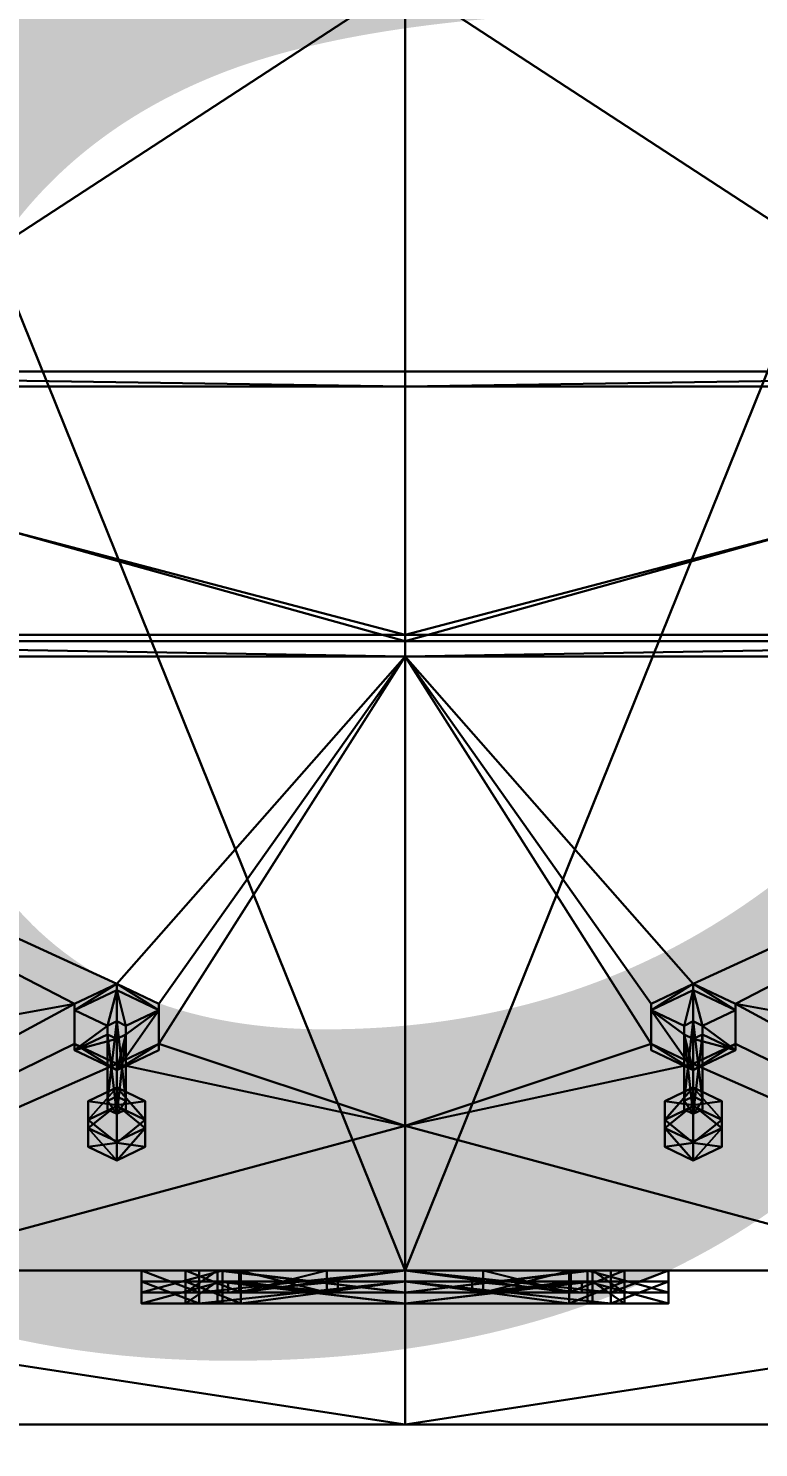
# Model space of a CAD drawing. Extents: x 4.4 to 15.1, y 1.6 to 2.9.
# Drawn here: x 4.6404 to 4.8516, y 1.8235 to 2.2338 of the extents above; entities that cross this region are included whole.
import ezdxf

# ---------------------------------------------------------------- set-up
doc = ezdxf.new("R2010")
doc.units = 0
doc.header["$MEASUREMENT"] = 0
doc.layers.get('0').update_dxf_attribs({"color": 13, "linetype": 'CONTINUOUS'})

# ---------------------------------------------------------------- blocks, each defined once
blk = doc.blocks.new('COIN_RETURN_HALF')
for p, q in [((0, 0.00635, 0.2032), (0.05947, 0.00635, 0.2032)), ((0.05421, 0.00635, 0.1905), (0, 0.00635, 0.1905)), ((0.05275, 0.00635), (0, 0.00635)), ((0, 0.00635, 0.0127), (0.04749, 0.00635, 0.0127)), ((0.04749, 0.00635, 0.0127), (0.0635, 0.00635, 0.02871)), ((0.04749, 0.00635, 0.0127), (0.04749, 0, 0.0127)), ((0.0762, 0.00635, 0.02345), (0.05275, 0.00635)), ((0.05275, 0.00635), (0.05275, 0)), ((0.0635, 0.00635, 0.18121), (0.05421, 0.00635, 0.1905)), ((0.05421, 0.00635, 0.1905), (0.05421, 0, 0.1905)), ((0.05947, 0.00635, 0.2032), (0.0762, 0.00635, 0.18647)), ((0.05947, 0.00635, 0.2032), (0.05947, 0, 0.2032)), ((0.0635, 0.00635, 0.02871), (0.0635, 0, 0.02871)), ((0.0635, 0.00635, 0.18121), (0.0635, 0, 0.18121)), ((0.0635, 0.00635, 0.02871), (0.0635, 0.00635, 0.18121)), ((0.0762, 0.00635, 0.18647), (0.0762, 0, 0.18647)), ((0.0762, 0.00635, 0.18647), (0.0762, 0.00635, 0.02345)), ((0.0762, 0.00635, 0.02345), (0.0762, 0, 0.02345)), ((0.05421, 0, 0.1905), (0, 0, 0.1905)), ((0, 0, 0.2032), (0.05947, 0, 0.2032)), ((0, 0, 0.0127), (0.04749, 0, 0.0127)), ((0.05275, 0), (0, 0)), ((0.04749, 0, 0.0127), (0.0635, 0, 0.02871)), ((0.0762, 0, 0.02345), (0.05275, 0)), ((0.0635, 0, 0.18121), (0.05421, 0, 0.1905)), ((0.05947, 0, 0.2032), (0.0762, 0, 0.18647)), ((0.0635, 0, 0.02871), (0.0635, 0, 0.18121)), ((0.0762, 0, 0.18647), (0.0762, 0, 0.02345))]:
    blk.add_line(p, q)
at = {"color": 179}
mesh = blk.add_polyface(dxfattribs=at)
corners = [(0.05275, 0.00635), (0, 0), (0, 0.00635), (0.05275, 0)]
mesh.append_faces([[corners[k] for k in face] for face in [(0, 1, 2), (1, 0, 3)]], dxfattribs={"vtx0": -1, "color": 179})
mesh = blk.add_polyface(dxfattribs=at)
corners = [(0.04749, 0, 0.0127), (0, 0.00635, 0.0127), (0, 0, 0.0127), (0.04749, 0.00635, 0.0127)]
mesh.append_faces([[corners[k] for k in face] for face in [(0, 1, 2), (1, 0, 3)]], dxfattribs={"vtx0": -1, "color": 179})
mesh = blk.add_polyface(dxfattribs=at)
corners = [(0.05421, 0.00635, 0.1905), (0, 0, 0.1905), (0, 0.00635, 0.1905), (0.05421, 0, 0.1905)]
mesh.append_faces([[corners[k] for k in face] for face in [(0, 1, 2), (1, 0, 3)]], dxfattribs={"vtx0": -1, "color": 179})
mesh = blk.add_polyface(dxfattribs=at)
corners = [(0.05947, 0, 0.2032), (0, 0.00635, 0.2032), (0, 0, 0.2032), (0.05947, 0.00635, 0.2032)]
mesh.append_faces([[corners[k] for k in face] for face in [(0, 1, 2), (1, 0, 3)]], dxfattribs={"vtx0": -1, "color": 179})
mesh = blk.add_polyface(dxfattribs=at)
corners = [(0.0635, 0.00635, 0.02871), (0, 0.00635, 0.0127), (0.04749, 0.00635, 0.0127), (0, 0.00635, 0.1905), (0.0635, 0.00635, 0.18121), (0.05421, 0.00635, 0.1905)]
mesh.append_faces([[corners[k] for k in face] for face in [(0, 1, 2), (3, 4, 5)]], dxfattribs={"vtx0": -1, "color": 179})
mesh.append_faces([[corners[k] for k in face] for face in [(1, 0, 3)]], dxfattribs={"vtx0": -1, "vtx1": -1, "color": 179})
mesh.append_faces([[corners[k] for k in face] for face in [(3, 0, 4)]], dxfattribs={"vtx0": -1, "vtx2": -1, "color": 179})
mesh = blk.add_polyface(dxfattribs=at)
corners = [(0.0635, 0.00635, 0.02871), (0.04749, 0, 0.0127), (0.0635, 0, 0.02871), (0.04749, 0.00635, 0.0127)]
mesh.append_faces([[corners[k] for k in face] for face in [(0, 1, 2), (1, 0, 3)]], dxfattribs={"vtx0": -1, "color": 179})
mesh = blk.add_polyface(dxfattribs=at)
corners = [(0.05275, 0.00635), (0.0762, 0, 0.02345), (0.05275, 0), (0.0762, 0.00635, 0.02345)]
mesh.append_faces([[corners[k] for k in face] for face in [(0, 1, 2), (1, 0, 3)]], dxfattribs={"vtx0": -1, "color": 179})
mesh = blk.add_polyface(dxfattribs=at)
corners = [(0.05421, 0.00635, 0.1905), (0.0635, 0, 0.18121), (0.05421, 0, 0.1905), (0.0635, 0.00635, 0.18121)]
mesh.append_faces([[corners[k] for k in face] for face in [(0, 1, 2), (1, 0, 3)]], dxfattribs={"vtx0": -1, "color": 179})
mesh = blk.add_polyface(dxfattribs=at)
corners = [(0.0762, 0.00635, 0.18647), (0.05947, 0, 0.2032), (0.0762, 0, 0.18647), (0.05947, 0.00635, 0.2032)]
mesh.append_faces([[corners[k] for k in face] for face in [(0, 1, 2), (1, 0, 3)]], dxfattribs={"vtx0": -1, "color": 179})
mesh = blk.add_polyface(dxfattribs=at)
corners = [(0.0635, 0.00635, 0.18121), (0.0635, 0, 0.02871), (0.0635, 0, 0.18121), (0.0635, 0.00635, 0.02871)]
mesh.append_faces([[corners[k] for k in face] for face in [(0, 1, 2), (1, 0, 3)]], dxfattribs={"vtx0": -1, "color": 179})
mesh = blk.add_polyface(dxfattribs=at)
corners = [(0.0762, 0.00635, 0.02345), (0.0762, 0, 0.18647), (0.0762, 0, 0.02345), (0.0762, 0.00635, 0.18647)]
mesh.append_faces([[corners[k] for k in face] for face in [(0, 1, 2), (1, 0, 3)]], dxfattribs={"vtx0": -1, "color": 179})
mesh = blk.add_polyface(dxfattribs=at)
corners = [(0.05275, 0), (0.04749, 0, 0.0127), (0, 0), (0.0762, 0, 0.02345), (0.0635, 0, 0.02871), (0.0762, 0, 0.18647), (0.0635, 0, 0.18121), (0.05421, 0, 0.1905), (0.05947, 0, 0.2032), (0, 0, 0.1905), (0, 0, 0.2032), (0, 0, 0.0127)]
mesh.append_faces([[corners[k] for k in face] for face in [(9, 8, 10)]], dxfattribs={"vtx0": -1, "color": 179})
mesh.append_faces([[corners[k] for k in face] for face in [(0, 1, 2), (1, 3, 4), (4, 5, 6), (6, 5, 7), (7, 8, 9)]], dxfattribs={"vtx0": -1, "vtx1": -1, "color": 179})
mesh.append_faces([[corners[k] for k in face] for face in [(1, 0, 3), (4, 3, 5), (7, 5, 8)]], dxfattribs={"vtx0": -1, "vtx2": -1, "color": 179})
mesh.append_faces([[corners[k] for k in face] for face in [(11, 2, 1)]], dxfattribs={"vtx1": -1, "color": 179})
blk = doc.blocks.new('ARCADE_GAME_HALF')
for p, q in [((0.23622, 0.30442, 1.38516), (-0.05334, 0.30442, 1.38516)), ((-0.05334, 0.30002, 1.36014), (0.21082, 0.30002, 1.36014)), ((0.23622, 0.22822, 1.57237), (-0.05334, 0.22822, 1.57237)), ((0.23622, 0.22822, 1.38516), (-0.05334, 0.22822, 1.38516)), ((0.21082, 0.22639, 0.94096), (-0.05334, 0.22639, 0.94096)), ((0.23622, 0.222, 0.91594), (-0.05334, 0.222, 0.91594)), ((0.03002, 0.12735, 0.85031), (0.03002, 0.12555, 0.85292)), ((0.01781, 0.12157, 0.8463), (0.01781, 0.11976, 0.84891)), ((0.04222, 0.12157, 0.8463), (0.04222, 0.11976, 0.84891)), ((0.02734, 0.11524, 0.84577), (0.02734, 0.09353, 0.87708)), ((0.03002, 0.11651, 0.84666), (0.03002, 0.0948, 0.87796)), ((0.03269, 0.11524, 0.84577), (0.03269, 0.09353, 0.87708)), ((0.02734, 0.1127, 0.84401), (0.02734, 0.09099, 0.87532)), ((0.03002, 0.11143, 0.84313), (0.03002, 0.08972, 0.87444)), ((0.03269, 0.1127, 0.84401), (0.03269, 0.09099, 0.87532)), ((0.01781, 0.10999, 0.83827), (0.01781, 0.10818, 0.84088)), ((0.04222, 0.10999, 0.83827), (0.04222, 0.10818, 0.84088)), ((0.03002, 0.1042, 0.83426), (0.03002, 0.10239, 0.83687)), ((0.03002, 0.09737, 0.88554), (0.02177, 0.09346, 0.88283)), ((0.03826, 0.09346, 0.88283), (0.03002, 0.09737, 0.88554)), ((0.03002, 0.09737, 0.88554), (0.03002, 0.09194, 0.89337)), ((0.03002, 0.09226, 0.8762), (0.03002, 0.09737, 0.88554)), ((0.02177, 0.09346, 0.88283), (0.02177, 0.08803, 0.89066)), ((0.03002, 0.09226, 0.8762), (0.02177, 0.09346, 0.88283)), ((0.02177, 0.09346, 0.88283), (0.02177, 0.08563, 0.8774)), ((0.03002, 0.09226, 0.8762), (0.02177, 0.08563, 0.8774)), ((0.02177, 0.08803, 0.89066), (0.03002, 0.09194, 0.89337)), ((0.03002, 0.09226, 0.8762), (0.03826, 0.09346, 0.88283)), ((0.03826, 0.08563, 0.8774), (0.03002, 0.09226, 0.8762)), ((0.03002, 0.09226, 0.8762), (0.03002, 0.08172, 0.87469)), ((0.03002, 0.09194, 0.89337), (0.03826, 0.08803, 0.89066)), ((0.03002, 0.09194, 0.89337), (0.03002, 0.0814, 0.89186)), ((0.03826, 0.08563, 0.8774), (0.03826, 0.09346, 0.88283)), ((0.03826, 0.09346, 0.88283), (0.03826, 0.08803, 0.89066)), ((0.02177, 0.08803, 0.89066), (0.03002, 0.0814, 0.89186)), ((0.02177, 0.0802, 0.88523), (0.02177, 0.08803, 0.89066)), ((0.03826, 0.08803, 0.89066), (0.03002, 0.0814, 0.89186)), ((0.03826, 0.08803, 0.89066), (0.03826, 0.0802, 0.88523)), ((0.02177, 0.08563, 0.8774), (0.02177, 0.0802, 0.88523)), ((0.02177, 0.08563, 0.8774), (0.03002, 0.08172, 0.87469)), ((0.03002, 0.08172, 0.87469), (0.03826, 0.08563, 0.8774)), ((0.03826, 0.0802, 0.88523), (0.03826, 0.08563, 0.8774)), ((0.02177, 0.0802, 0.88523), (0.03002, 0.0814, 0.89186)), ((0.03002, 0.07629, 0.88252), (0.02177, 0.0802, 0.88523)), ((0.03002, 0.08172, 0.87469), (0.03002, 0.07629, 0.88252)), ((0.03002, 0.0814, 0.89186), (0.03826, 0.0802, 0.88523)), ((0.03002, 0.07629, 0.88252), (0.03002, 0.0814, 0.89186)), ((0.03826, 0.0802, 0.88523), (0.03002, 0.07629, 0.88252)), ((0.23622, 0.04445, 0.73926), (-0.05334, 0.04445, 0.73926)), ((0.23622, 0.04445), (-0.05334, 0.04445)), ((-0.05334, 0.04445, 0.58434), (0.00613, 0.04445, 0.58434)), ((-0.00059, 0.04445, 0.38114), (-0.05334, 0.04445, 0.38114)), ((-0.05334, 0.04445, 0.39384), (-0.00585, 0.04445, 0.39384)), ((0.00087, 0.04445, 0.57164), (-0.05334, 0.04445, 0.57164)), ((-0.05334, 0.04445, 0.57164), (-0.05334, 0.0381, 0.57164)), ((-0.05334, 0.04445, 0.58434), (-0.05334, 0.0381, 0.58434)), ((-0.05334, 0.04445, 0.39384), (-0.05334, 0.0381, 0.39384)), ((-0.05334, 0.04445, 0.38114), (-0.05334, 0.0381, 0.38114)), ((-0.03396, 0.04128, 0.40307), (-0.03396, 0.04128, 0.43482)), ((-0.03396, 0.04128, 0.43482), (-0.00221, 0.04128, 0.43482)), ((-0.00221, 0.04128, 0.40307), (-0.03396, 0.04128, 0.40307)), ((-0.03396, 0.04128, 0.40307), (-0.03396, 0.0381, 0.40307)), ((-0.03396, 0.04128, 0.43482), (-0.03396, 0.0381, 0.43482)), ((-0.00221, 0.04128, 0.51939), (-0.03396, 0.04128, 0.51939)), ((-0.03396, 0.04128, 0.51939), (-0.03396, 0.04128, 0.56232)), ((-0.03396, 0.04128, 0.56232), (-0.00221, 0.04128, 0.56232)), ((-0.03396, 0.04128, 0.51939), (-0.03396, 0.0381, 0.51939)), ((-0.03396, 0.04128, 0.56232), (-0.03396, 0.0381, 0.56232)), ((-0.00538, 0.04445, 0.43165), (-0.03078, 0.04445, 0.43165)), ((-0.03078, 0.04445, 0.43165), (-0.03078, 0.04445, 0.40625)), ((-0.03078, 0.04445, 0.40625), (-0.00538, 0.04445, 0.40625)), ((-0.03078, 0.0381, 0.43165), (-0.03078, 0.04445, 0.43165)), ((-0.03078, 0.0381, 0.40625), (-0.03078, 0.04445, 0.40625)), ((-0.03078, 0.04128, 0.52256), (-0.00538, 0.04128, 0.52256)), ((-0.00538, 0.04128, 0.55915), (-0.03078, 0.04128, 0.55915)), ((-0.03078, 0.04128, 0.55915), (-0.03078, 0.04128, 0.52256)), ((-0.03078, 0.04128, 0.52256), (-0.03078, 0.0381, 0.52256)), ((-0.03078, 0.04128, 0.55915), (-0.03078, 0.0381, 0.55915)), ((-0.00585, 0.04445, 0.39384), (0.01016, 0.04445, 0.40985)), ((-0.00538, 0.04445, 0.40625), (-0.00538, 0.04445, 0.43165)), ((-0.00538, 0.0381, 0.43165), (-0.00538, 0.04445, 0.43165)), ((-0.00538, 0.0381, 0.40625), (-0.00538, 0.04445, 0.40625)), ((-0.00538, 0.04128, 0.52256), (-0.00538, 0.04128, 0.55915)), ((-0.00538, 0.04128, 0.52256), (-0.00538, 0.0381, 0.52256)), ((-0.00538, 0.04128, 0.55915), (-0.00538, 0.0381, 0.55915)), ((-0.00221, 0.04128, 0.43482), (-0.00221, 0.04128, 0.40307)), ((-0.00221, 0.04128, 0.40307), (-0.00221, 0.0381, 0.40307)), ((-0.00221, 0.04128, 0.43482), (-0.00221, 0.0381, 0.43482)), ((-0.00221, 0.04128, 0.56232), (-0.00221, 0.04128, 0.51939)), ((-0.00221, 0.04128, 0.51939), (-0.00221, 0.0381, 0.51939)), ((-0.00221, 0.04128, 0.56232), (-0.00221, 0.0381, 0.56232)), ((0.02286, 0.04445, 0.40459), (-0.00059, 0.04445, 0.38114)), ((0.01016, 0.04445, 0.56235), (0.00087, 0.04445, 0.57164)), ((0.00613, 0.04445, 0.58434), (0.02286, 0.04445, 0.56761)), ((0.01016, 0.04445, 0.40985), (0.01016, 0.04445, 0.56235)), ((0.02286, 0.04445, 0.56761), (0.02286, 0.04445, 0.40459)), ((-0.03396, 0.0381, 0.40307), (-0.03396, 0.0381, 0.43482)), ((-0.00221, 0.0381, 0.40307), (-0.03396, 0.0381, 0.40307)), ((-0.03396, 0.0381, 0.43482), (-0.00221, 0.0381, 0.43482)), ((-0.00221, 0.0381, 0.51939), (-0.03396, 0.0381, 0.51939)), ((-0.03396, 0.0381, 0.56232), (-0.00221, 0.0381, 0.56232)), ((-0.03396, 0.0381, 0.51939), (-0.03396, 0.0381, 0.56232)), ((-0.00538, 0.0381, 0.43165), (-0.03078, 0.0381, 0.43165)), ((-0.03078, 0.0381, 0.40625), (-0.00538, 0.0381, 0.40625)), ((-0.03078, 0.0381, 0.43165), (-0.03078, 0.0381, 0.40625)), ((-0.03078, 0.0381, 0.52256), (-0.00538, 0.0381, 0.52256)), ((-0.03078, 0.0381, 0.55915), (-0.03078, 0.0381, 0.52256)), ((-0.00538, 0.0381, 0.55915), (-0.03078, 0.0381, 0.55915)), ((-0.00538, 0.0381, 0.40625), (-0.00538, 0.0381, 0.43165)), ((-0.00538, 0.0381, 0.52256), (-0.00538, 0.0381, 0.55915)), ((-0.00221, 0.0381, 0.43482), (-0.00221, 0.0381, 0.40307)), ((-0.00221, 0.0381, 0.56232), (-0.00221, 0.0381, 0.51939)), ((0.2667, 0, 0.762), (-0.05334, 0, 0.762)), ((0.23622, 0, 0.73926), (-0.05334, 0, 0.73926))]:
    blk.add_line(p, q)
for points in [[(0.03002, 0.1042, 0.83426), (0.04222, 0.10999, 0.83827), (0.04222, 0.12157, 0.8463), (0.03002, 0.12735, 0.85031), (0.01781, 0.12157, 0.8463), (0.01781, 0.10999, 0.83827), (0.03002, 0.1042, 0.83426)], [(0.03002, 0.10239, 0.83687), (0.04222, 0.10818, 0.84088), (0.04222, 0.11976, 0.84891), (0.03002, 0.12555, 0.85292), (0.01781, 0.11976, 0.84891), (0.01781, 0.10818, 0.84088), (0.03002, 0.10239, 0.83687)], [(0.03002, 0.11651, 0.84666), (0.02734, 0.11524, 0.84577), (0.02734, 0.1127, 0.84401), (0.03002, 0.11143, 0.84313), (0.03269, 0.1127, 0.84401), (0.03269, 0.11524, 0.84577), (0.03002, 0.11651, 0.84666)], [(0.02734, 0.09353, 0.87708), (0.03002, 0.0948, 0.87796), (0.03269, 0.09353, 0.87708), (0.03269, 0.09099, 0.87532), (0.03002, 0.08972, 0.87444), (0.02734, 0.09099, 0.87532), (0.02734, 0.09353, 0.87708)]]:
    blk.add_polyline3d(points, close=True)
for p in [(-0.05334, 0.0381, 0.38114), (-0.05334, 0.03493, 0.15889)]:
    blk.add_blockref('COIN_RETURN_HALF', p)
mesh = blk.add_polyface()
corners = [(0.2667, 0.8382), (-0.05334, 0.04445), (-0.05334, 0.8382), (0.23622, 0.04445), (0.23622, 0.03258), (0.2667, 0.03258)]
mesh.append_faces([[corners[k] for k in face] for face in [(0, 1, 2), (4, 0, 5)]], dxfattribs={"vtx0": -1})
mesh.append_faces([[corners[k] for k in face] for face in [(1, 0, 3), (3, 0, 4)]], dxfattribs={"vtx0": -1, "vtx1": -1})
at = {"color": 179}
mesh = blk.add_polyface(dxfattribs=at)
corners = [(0.2667, 0.19639, 1.5748), (0.23622, 0.22822, 1.57237), (0.23622, 0.19639, 1.5748), (-0.05334, 0.41712, 1.55793), (-0.05334, 0.22822, 1.57237), (0.2667, 0.41712, 1.55793)]
mesh.append_faces([[corners[k] for k in face] for face in [(0, 1, 2), (1, 3, 4)]], dxfattribs={"vtx0": -1, "color": 179})
mesh.append_faces([[corners[k] for k in face] for face in [(3, 1, 5), (5, 1, 0)]], dxfattribs={"vtx0": -1, "vtx1": -1, "color": 179})
mesh = blk.add_polyface(dxfattribs=at)
corners = [(0.23622, 0.30442, 1.38516), (-0.05334, 0.22822, 1.38516), (-0.05334, 0.30442, 1.38516), (0.23622, 0.22822, 1.38516)]
mesh.append_faces([[corners[k] for k in face] for face in [(0, 1, 2), (1, 0, 3)]], dxfattribs={"vtx0": -1, "color": 179})
mesh = blk.add_polyface(dxfattribs=at)
corners = [(0.23622, 0.222, 0.91594), (0.21082, 0.22639, 0.94096), (-0.05334, 0.222, 0.91594), (0.23622, 0.30442, 1.38516), (0.21082, 0.30002, 1.36014), (-0.05334, 0.30002, 1.36014), (-0.05334, 0.30442, 1.38516), (-0.05334, 0.22639, 0.94096)]
mesh.append_faces([[corners[k] for k in face] for face in [(5, 3, 6)]], dxfattribs={"vtx0": -1, "color": 179})
mesh.append_faces([[corners[k] for k in face] for face in [(0, 1, 2), (1, 3, 4), (4, 3, 5)]], dxfattribs={"vtx0": -1, "vtx1": -1, "color": 179})
mesh.append_faces([[corners[k] for k in face] for face in [(1, 0, 3)]], dxfattribs={"vtx0": -1, "vtx2": -1, "color": 179})
mesh.append_faces([[corners[k] for k in face] for face in [(7, 2, 1)]], dxfattribs={"vtx1": -1, "color": 179})
at = {"color": 167}
mesh = blk.add_polyface(dxfattribs=at)
corners = [(0.21082, 0.30002, 1.36014), (-0.05334, 0.22639, 0.94096), (0.21082, 0.22639, 0.94096), (-0.05334, 0.30002, 1.36014)]
mesh.append_faces([[corners[k] for k in face] for face in [(0, 1, 2), (1, 0, 3)]], dxfattribs={"vtx0": -1, "color": 167})
mesh = blk.add_polyface()
corners = [(0.23622, 0.22822, 1.57237), (-0.05334, 0.22822, 1.38516), (0.23622, 0.22822, 1.38516), (-0.05334, 0.22822, 1.57237)]
mesh.append_faces([[corners[k] for k in face] for face in [(0, 1, 2), (1, 0, 3)]], dxfattribs={"vtx0": -1})
at = {"color": 179}
mesh = blk.add_polyface(dxfattribs=at)
corners = [(0.2667, 0, 0.762), (-0.05334, 0.08632, 0.82186), (-0.05334, 0, 0.762), (0.03002, 0.1042, 0.83426), (0.01781, 0.10999, 0.83827), (-0.05334, 0.222, 0.91594), (0.04222, 0.10999, 0.83827), (0.04222, 0.12157, 0.8463), (0.23622, 0.08632, 0.82186), (0.2667, 0.08632, 0.82186), (0.03002, 0.12735, 0.85031), (0.23622, 0.222, 0.91594), (0.01781, 0.12157, 0.8463)]
mesh.append_faces([[corners[k] for k in face] for face in [(0, 1, 2), (8, 0, 9)]], dxfattribs={"vtx0": -1, "color": 179})
mesh.append_faces([[corners[k] for k in face] for face in [(1, 4, 5), (3, 0, 6), (6, 0, 7), (5, 10, 11), (10, 5, 12), (12, 5, 4), (11, 7, 8)]], dxfattribs={"vtx0": -1, "vtx1": -1, "color": 179})
mesh.append_faces([[corners[k] for k in face] for face in [(1, 0, 3), (7, 0, 8)]], dxfattribs={"vtx0": -1, "vtx1": -1, "vtx2": -1, "color": 179})
mesh.append_faces([[corners[k] for k in face] for face in [(1, 3, 4), (11, 10, 7)]], dxfattribs={"vtx0": -1, "vtx2": -1, "color": 179})
mesh = blk.add_polyface()
corners = [(0.01781, 0.11976, 0.84891), (0.03002, 0.12735, 0.85031), (0.01781, 0.12157, 0.8463), (0.03002, 0.12555, 0.85292)]
mesh.append_faces([[corners[k] for k in face] for face in [(0, 1, 2), (1, 0, 3)]], dxfattribs={"vtx0": -1})
mesh = blk.add_polyface()
corners = [(0.03002, 0.12735, 0.85031), (0.04222, 0.11976, 0.84891), (0.04222, 0.12157, 0.8463), (0.03002, 0.12555, 0.85292)]
mesh.append_faces([[corners[k] for k in face] for face in [(0, 1, 2), (1, 0, 3)]], dxfattribs={"vtx0": -1})
mesh = blk.add_polyface()
corners = [(0.03002, 0.10239, 0.83687), (0.01781, 0.11976, 0.84891), (0.01781, 0.10818, 0.84088), (0.02734, 0.1127, 0.84401), (0.03002, 0.11143, 0.84313), (0.04222, 0.10818, 0.84088), (0.03269, 0.1127, 0.84401), (0.03269, 0.11524, 0.84577), (0.02734, 0.11524, 0.84577), (0.03002, 0.12555, 0.85292), (0.03002, 0.11651, 0.84666), (0.04222, 0.11976, 0.84891)]
mesh.append_faces([[corners[k] for k in face] for face in [(0, 1, 2)]], dxfattribs={"vtx0": -1})
mesh.append_faces([[corners[k] for k in face] for face in [(3, 0, 4), (4, 5, 6), (6, 5, 7), (1, 8, 9), (8, 1, 3), (9, 7, 11), (11, 7, 5)]], dxfattribs={"vtx0": -1, "vtx1": -1})
mesh.append_faces([[corners[k] for k in face] for face in [(1, 0, 3)]], dxfattribs={"vtx0": -1, "vtx1": -1, "vtx2": -1})
mesh.append_faces([[corners[k] for k in face] for face in [(4, 0, 5), (9, 8, 10), (9, 10, 7)]], dxfattribs={"vtx0": -1, "vtx2": -1})
mesh = blk.add_polyface()
corners = [(0.01781, 0.11976, 0.84891), (0.01781, 0.10999, 0.83827), (0.01781, 0.10818, 0.84088), (0.01781, 0.12157, 0.8463)]
mesh.append_faces([[corners[k] for k in face] for face in [(0, 1, 2), (1, 0, 3)]], dxfattribs={"vtx0": -1})
mesh = blk.add_polyface()
corners = [(0.04222, 0.10999, 0.83827), (0.04222, 0.11976, 0.84891), (0.04222, 0.10818, 0.84088), (0.04222, 0.12157, 0.8463)]
mesh.append_faces([[corners[k] for k in face] for face in [(0, 1, 2), (1, 0, 3)]], dxfattribs={"vtx0": -1})
mesh = blk.add_polyface()
corners = [(0.02734, 0.09353, 0.87708), (0.03002, 0.11651, 0.84666), (0.02734, 0.11524, 0.84577), (0.03002, 0.0948, 0.87796)]
mesh.append_faces([[corners[k] for k in face] for face in [(0, 1, 2), (1, 0, 3)]], dxfattribs={"vtx0": -1})
mesh = blk.add_polyface()
corners = [(0.02734, 0.09353, 0.87708), (0.02734, 0.1127, 0.84401), (0.02734, 0.09099, 0.87532), (0.02734, 0.11524, 0.84577)]
mesh.append_faces([[corners[k] for k in face] for face in [(0, 1, 2), (1, 0, 3)]], dxfattribs={"vtx0": -1})
mesh = blk.add_polyface()
corners = [(0.03002, 0.11651, 0.84666), (0.03269, 0.09353, 0.87708), (0.03269, 0.11524, 0.84577), (0.03002, 0.0948, 0.87796)]
mesh.append_faces([[corners[k] for k in face] for face in [(0, 1, 2), (1, 0, 3)]], dxfattribs={"vtx0": -1})
mesh = blk.add_polyface()
corners = [(0.03269, 0.1127, 0.84401), (0.03269, 0.09353, 0.87708), (0.03269, 0.09099, 0.87532), (0.03269, 0.11524, 0.84577)]
mesh.append_faces([[corners[k] for k in face] for face in [(0, 1, 2), (1, 0, 3)]], dxfattribs={"vtx0": -1})
mesh = blk.add_polyface()
corners = [(0.03002, 0.08972, 0.87444), (0.02734, 0.1127, 0.84401), (0.03002, 0.11143, 0.84313), (0.02734, 0.09099, 0.87532)]
mesh.append_faces([[corners[k] for k in face] for face in [(0, 1, 2), (1, 0, 3)]], dxfattribs={"vtx0": -1})
mesh = blk.add_polyface()
corners = [(0.03269, 0.1127, 0.84401), (0.03002, 0.08972, 0.87444), (0.03002, 0.11143, 0.84313), (0.03269, 0.09099, 0.87532)]
mesh.append_faces([[corners[k] for k in face] for face in [(0, 1, 2), (1, 0, 3)]], dxfattribs={"vtx0": -1})
mesh = blk.add_polyface()
corners = [(0.03002, 0.10239, 0.83687), (0.01781, 0.10999, 0.83827), (0.03002, 0.1042, 0.83426), (0.01781, 0.10818, 0.84088)]
mesh.append_faces([[corners[k] for k in face] for face in [(0, 1, 2), (1, 0, 3)]], dxfattribs={"vtx0": -1})
mesh = blk.add_polyface()
corners = [(0.04222, 0.10999, 0.83827), (0.03002, 0.10239, 0.83687), (0.03002, 0.1042, 0.83426), (0.04222, 0.10818, 0.84088)]
mesh.append_faces([[corners[k] for k in face] for face in [(0, 1, 2), (1, 0, 3)]], dxfattribs={"vtx0": -1})
mesh = blk.add_polyface()
corners = [(0.02177, 0.08803, 0.89066), (0.03002, 0.09737, 0.88554), (0.02177, 0.09346, 0.88283), (0.03002, 0.09194, 0.89337)]
mesh.append_faces([[corners[k] for k in face] for face in [(0, 1, 2), (1, 0, 3)]], dxfattribs={"vtx0": -1})
mesh = blk.add_polyface()
corners = [(0.03002, 0.09737, 0.88554), (0.03002, 0.09226, 0.8762), (0.02177, 0.09346, 0.88283)]
mesh.append_faces([[corners[k] for k in face] for face in [(0, 1, 2)]])
mesh = blk.add_polyface()
corners = [(0.03002, 0.08972, 0.87444), (0.02734, 0.09353, 0.87708), (0.02734, 0.09099, 0.87532), (0.03002, 0.0948, 0.87796), (0.03269, 0.09353, 0.87708), (0.03269, 0.09099, 0.87532)]
mesh.append_faces([[corners[k] for k in face] for face in [(0, 1, 2), (4, 0, 5)]], dxfattribs={"vtx0": -1})
mesh.append_faces([[corners[k] for k in face] for face in [(1, 0, 3), (3, 0, 4)]], dxfattribs={"vtx0": -1, "vtx1": -1})
mesh = blk.add_polyface()
corners = [(0.03002, 0.09737, 0.88554), (0.03826, 0.08803, 0.89066), (0.03826, 0.09346, 0.88283), (0.03002, 0.09194, 0.89337)]
mesh.append_faces([[corners[k] for k in face] for face in [(0, 1, 2), (1, 0, 3)]], dxfattribs={"vtx0": -1})
mesh = blk.add_polyface()
corners = [(0.03002, 0.09737, 0.88554), (0.03826, 0.09346, 0.88283), (0.03002, 0.09226, 0.8762)]
mesh.append_faces([[corners[k] for k in face] for face in [(0, 1, 2)]])
mesh = blk.add_polyface()
corners = [(0.02177, 0.08803, 0.89066), (0.02177, 0.08563, 0.8774), (0.02177, 0.0802, 0.88523), (0.02177, 0.09346, 0.88283)]
mesh.append_faces([[corners[k] for k in face] for face in [(0, 1, 2), (1, 0, 3)]], dxfattribs={"vtx0": -1})
mesh = blk.add_polyface()
corners = [(0.03002, 0.09226, 0.8762), (0.02177, 0.08563, 0.8774), (0.02177, 0.09346, 0.88283)]
mesh.append_faces([[corners[k] for k in face] for face in [(0, 1, 2)]])
mesh = blk.add_polyface()
corners = [(0.03002, 0.08172, 0.87469), (0.02177, 0.08563, 0.8774), (0.03002, 0.09226, 0.8762)]
mesh.append_faces([[corners[k] for k in face] for face in [(0, 1, 2)]])
mesh = blk.add_polyface()
corners = [(0.03002, 0.0814, 0.89186), (0.03002, 0.09194, 0.89337), (0.02177, 0.08803, 0.89066)]
mesh.append_faces([[corners[k] for k in face] for face in [(0, 1, 2)]])
mesh = blk.add_polyface()
corners = [(0.03826, 0.08563, 0.8774), (0.03002, 0.09226, 0.8762), (0.03826, 0.09346, 0.88283)]
mesh.append_faces([[corners[k] for k in face] for face in [(0, 1, 2)]])
mesh = blk.add_polyface()
corners = [(0.03826, 0.08563, 0.8774), (0.03002, 0.08172, 0.87469), (0.03002, 0.09226, 0.8762)]
mesh.append_faces([[corners[k] for k in face] for face in [(0, 1, 2)]])
mesh = blk.add_polyface()
corners = [(0.03826, 0.08803, 0.89066), (0.03002, 0.09194, 0.89337), (0.03002, 0.0814, 0.89186)]
mesh.append_faces([[corners[k] for k in face] for face in [(0, 1, 2)]])
mesh = blk.add_polyface()
corners = [(0.03826, 0.08563, 0.8774), (0.03826, 0.08803, 0.89066), (0.03826, 0.0802, 0.88523), (0.03826, 0.09346, 0.88283)]
mesh.append_faces([[corners[k] for k in face] for face in [(0, 1, 2), (1, 0, 3)]], dxfattribs={"vtx0": -1})
mesh = blk.add_polyface()
corners = [(0.03002, 0.0814, 0.89186), (0.02177, 0.08803, 0.89066), (0.02177, 0.0802, 0.88523)]
mesh.append_faces([[corners[k] for k in face] for face in [(0, 1, 2)]])
mesh = blk.add_polyface()
corners = [(0.03826, 0.08803, 0.89066), (0.03002, 0.0814, 0.89186), (0.03826, 0.0802, 0.88523)]
mesh.append_faces([[corners[k] for k in face] for face in [(0, 1, 2)]])
mesh = blk.add_polyface()
corners = [(0.03002, 0.07629, 0.88252), (0.02177, 0.08563, 0.8774), (0.03002, 0.08172, 0.87469), (0.02177, 0.0802, 0.88523)]
mesh.append_faces([[corners[k] for k in face] for face in [(0, 1, 2), (1, 0, 3)]], dxfattribs={"vtx0": -1})
mesh = blk.add_polyface()
corners = [(0.03826, 0.08563, 0.8774), (0.03002, 0.07629, 0.88252), (0.03002, 0.08172, 0.87469), (0.03826, 0.0802, 0.88523)]
mesh.append_faces([[corners[k] for k in face] for face in [(0, 1, 2), (1, 0, 3)]], dxfattribs={"vtx0": -1})
mesh = blk.add_polyface()
corners = [(0.03002, 0.0814, 0.89186), (0.02177, 0.0802, 0.88523), (0.03002, 0.07629, 0.88252)]
mesh.append_faces([[corners[k] for k in face] for face in [(0, 1, 2)]])
mesh = blk.add_polyface()
corners = [(0.03002, 0.0814, 0.89186), (0.03002, 0.07629, 0.88252), (0.03826, 0.0802, 0.88523)]
mesh.append_faces([[corners[k] for k in face] for face in [(0, 1, 2)]])
at = {"color": 41}
mesh = blk.add_polyface(dxfattribs=at)
corners = [(0.23622, 0.04445, 0.73926), (-0.05334, 0, 0.73926), (-0.05334, 0.04445, 0.73926), (0.23622, 0, 0.73926)]
mesh.append_faces([[corners[k] for k in face] for face in [(0, 1, 2), (1, 0, 3)]], dxfattribs={"vtx0": -1, "color": 41})
mesh = blk.add_polyface(dxfattribs=at)
corners = [(0.23622, 0.04445), (0.02286, 0.04445, 0.40459), (-0.00059, 0.04445, 0.38114), (0.23622, 0.04445, 0.73926), (0.02286, 0.04445, 0.56761), (0.00613, 0.04445, 0.58434), (-0.05334, 0.04445, 0.58434), (-0.05334, 0.04445, 0.73926), (-0.05334, 0.04445, 0.38114), (-0.05334, 0.04445)]
mesh.append_faces([[corners[k] for k in face] for face in [(6, 3, 7), (0, 8, 9)]], dxfattribs={"vtx0": -1, "color": 41})
mesh.append_faces([[corners[k] for k in face] for face in [(1, 3, 4), (4, 3, 5), (5, 3, 6), (8, 0, 2)]], dxfattribs={"vtx0": -1, "vtx1": -1, "color": 41})
mesh.append_faces([[corners[k] for k in face] for face in [(0, 1, 2), (1, 0, 3)]], dxfattribs={"vtx0": -1, "vtx2": -1, "color": 41})
at = {"color": 179}
mesh = blk.add_polyface(dxfattribs=at)
corners = [(-0.03396, 0.04128, 0.43482), (-0.03396, 0.0381, 0.40307), (-0.03396, 0.0381, 0.43482), (-0.03396, 0.04128, 0.40307)]
mesh.append_faces([[corners[k] for k in face] for face in [(0, 1, 2), (1, 0, 3)]], dxfattribs={"vtx0": -1, "color": 179})
mesh = blk.add_polyface(dxfattribs=at)
corners = [(-0.00221, 0.04128, 0.40307), (-0.03396, 0.0381, 0.40307), (-0.03396, 0.04128, 0.40307), (-0.00221, 0.0381, 0.40307)]
mesh.append_faces([[corners[k] for k in face] for face in [(0, 1, 2), (1, 0, 3)]], dxfattribs={"vtx0": -1, "color": 179})
mesh = blk.add_polyface(dxfattribs=at)
corners = [(-0.00221, 0.0381, 0.43482), (-0.03396, 0.04128, 0.43482), (-0.03396, 0.0381, 0.43482), (-0.00221, 0.04128, 0.43482)]
mesh.append_faces([[corners[k] for k in face] for face in [(0, 1, 2), (1, 0, 3)]], dxfattribs={"vtx0": -1, "color": 179})
mesh = blk.add_polyface(dxfattribs=at)
corners = [(-0.00221, 0.04128, 0.51939), (-0.03396, 0.0381, 0.51939), (-0.03396, 0.04128, 0.51939), (-0.00221, 0.0381, 0.51939)]
mesh.append_faces([[corners[k] for k in face] for face in [(0, 1, 2), (1, 0, 3)]], dxfattribs={"vtx0": -1, "color": 179})
mesh = blk.add_polyface(dxfattribs=at)
corners = [(-0.00221, 0.0381, 0.56232), (-0.03396, 0.04128, 0.56232), (-0.03396, 0.0381, 0.56232), (-0.00221, 0.04128, 0.56232)]
mesh.append_faces([[corners[k] for k in face] for face in [(0, 1, 2), (1, 0, 3)]], dxfattribs={"vtx0": -1, "color": 179})
mesh = blk.add_polyface(dxfattribs=at)
corners = [(-0.03396, 0.04128, 0.56232), (-0.03396, 0.0381, 0.51939), (-0.03396, 0.0381, 0.56232), (-0.03396, 0.04128, 0.51939)]
mesh.append_faces([[corners[k] for k in face] for face in [(0, 1, 2), (1, 0, 3)]], dxfattribs={"vtx0": -1, "color": 179})
mesh = blk.add_polyface(dxfattribs=at)
corners = [(-0.00538, 0.04445, 0.43165), (-0.03078, 0.04445, 0.40625), (-0.00538, 0.04445, 0.40625), (-0.03078, 0.04445, 0.43165)]
mesh.append_faces([[corners[k] for k in face] for face in [(0, 1, 2), (1, 0, 3)]], dxfattribs={"vtx0": -1, "color": 179})
mesh = blk.add_polyface(dxfattribs=at)
corners = [(-0.00538, 0.04445, 0.43165), (-0.03078, 0.0381, 0.43165), (-0.03078, 0.04445, 0.43165), (-0.00538, 0.0381, 0.43165)]
mesh.append_faces([[corners[k] for k in face] for face in [(0, 1, 2), (1, 0, 3)]], dxfattribs={"vtx0": -1, "color": 179})
mesh = blk.add_polyface(dxfattribs=at)
corners = [(-0.03078, 0.04445, 0.40625), (-0.03078, 0.0381, 0.43165), (-0.03078, 0.0381, 0.40625), (-0.03078, 0.04445, 0.43165)]
mesh.append_faces([[corners[k] for k in face] for face in [(0, 1, 2), (1, 0, 3)]], dxfattribs={"vtx0": -1, "color": 179})
mesh = blk.add_polyface(dxfattribs=at)
corners = [(-0.00538, 0.0381, 0.40625), (-0.03078, 0.04445, 0.40625), (-0.03078, 0.0381, 0.40625), (-0.00538, 0.04445, 0.40625)]
mesh.append_faces([[corners[k] for k in face] for face in [(0, 1, 2), (1, 0, 3)]], dxfattribs={"vtx0": -1, "color": 179})
at = {"color": 32}
mesh = blk.add_polyface(dxfattribs=at)
corners = [(-0.00538, 0.04128, 0.55915), (-0.03078, 0.04128, 0.52256), (-0.00538, 0.04128, 0.52256), (-0.03078, 0.04128, 0.55915)]
mesh.append_faces([[corners[k] for k in face] for face in [(0, 1, 2), (1, 0, 3)]], dxfattribs={"vtx0": -1, "color": 32})
at = {"color": 179}
mesh = blk.add_polyface(dxfattribs=at)
corners = [(-0.00538, 0.0381, 0.52256), (-0.03078, 0.04128, 0.52256), (-0.03078, 0.0381, 0.52256), (-0.00538, 0.04128, 0.52256)]
mesh.append_faces([[corners[k] for k in face] for face in [(0, 1, 2), (1, 0, 3)]], dxfattribs={"vtx0": -1, "color": 179})
mesh = blk.add_polyface(dxfattribs=at)
corners = [(-0.03078, 0.04128, 0.52256), (-0.03078, 0.0381, 0.55915), (-0.03078, 0.0381, 0.52256), (-0.03078, 0.04128, 0.55915)]
mesh.append_faces([[corners[k] for k in face] for face in [(0, 1, 2), (1, 0, 3)]], dxfattribs={"vtx0": -1, "color": 179})
mesh = blk.add_polyface(dxfattribs=at)
corners = [(-0.00538, 0.04128, 0.55915), (-0.03078, 0.0381, 0.55915), (-0.03078, 0.04128, 0.55915), (-0.00538, 0.0381, 0.55915)]
mesh.append_faces([[corners[k] for k in face] for face in [(0, 1, 2), (1, 0, 3)]], dxfattribs={"vtx0": -1, "color": 179})
mesh = blk.add_polyface(dxfattribs=at)
corners = [(-0.00538, 0.04445, 0.43165), (-0.00538, 0.0381, 0.40625), (-0.00538, 0.0381, 0.43165), (-0.00538, 0.04445, 0.40625)]
mesh.append_faces([[corners[k] for k in face] for face in [(0, 1, 2), (1, 0, 3)]], dxfattribs={"vtx0": -1, "color": 179})
mesh = blk.add_polyface(dxfattribs=at)
corners = [(-0.00538, 0.04128, 0.55915), (-0.00538, 0.0381, 0.52256), (-0.00538, 0.0381, 0.55915), (-0.00538, 0.04128, 0.52256)]
mesh.append_faces([[corners[k] for k in face] for face in [(0, 1, 2), (1, 0, 3)]], dxfattribs={"vtx0": -1, "color": 179})
mesh = blk.add_polyface(dxfattribs=at)
corners = [(-0.00221, 0.04128, 0.40307), (-0.00221, 0.0381, 0.43482), (-0.00221, 0.0381, 0.40307), (-0.00221, 0.04128, 0.43482)]
mesh.append_faces([[corners[k] for k in face] for face in [(0, 1, 2), (1, 0, 3)]], dxfattribs={"vtx0": -1, "color": 179})
mesh = blk.add_polyface(dxfattribs=at)
corners = [(-0.00221, 0.04128, 0.51939), (-0.00221, 0.0381, 0.56232), (-0.00221, 0.0381, 0.51939), (-0.00221, 0.04128, 0.56232)]
mesh.append_faces([[corners[k] for k in face] for face in [(0, 1, 2), (1, 0, 3)]], dxfattribs={"vtx0": -1, "color": 179})
mesh = blk.add_polyface(dxfattribs=at)
corners = [(-0.00221, 0.0381, 0.40307), (-0.00538, 0.0381, 0.40625), (-0.03396, 0.0381, 0.40307), (-0.00221, 0.0381, 0.43482), (-0.00538, 0.0381, 0.43165), (-0.03078, 0.0381, 0.43165), (-0.03078, 0.0381, 0.40625), (-0.03396, 0.0381, 0.43482)]
mesh.append_faces([[corners[k] for k in face] for face in [(0, 1, 2), (1, 3, 4), (4, 3, 5), (2, 6, 7), (6, 2, 1), (7, 5, 3)]], dxfattribs={"vtx0": -1, "vtx1": -1, "color": 179})
mesh.append_faces([[corners[k] for k in face] for face in [(1, 0, 3), (7, 6, 5)]], dxfattribs={"vtx0": -1, "vtx2": -1, "color": 179})
mesh = blk.add_polyface(dxfattribs=at)
corners = [(-0.00221, 0.0381, 0.51939), (-0.00538, 0.0381, 0.52256), (-0.03396, 0.0381, 0.51939), (-0.00221, 0.0381, 0.56232), (-0.00538, 0.0381, 0.55915), (-0.03078, 0.0381, 0.55915), (-0.03078, 0.0381, 0.52256), (-0.03396, 0.0381, 0.56232)]
mesh.append_faces([[corners[k] for k in face] for face in [(0, 1, 2), (1, 3, 4), (4, 3, 5), (2, 6, 7), (6, 2, 1), (7, 5, 3)]], dxfattribs={"vtx0": -1, "vtx1": -1, "color": 179})
mesh.append_faces([[corners[k] for k in face] for face in [(1, 0, 3), (7, 6, 5)]], dxfattribs={"vtx0": -1, "vtx2": -1, "color": 179})
mesh = blk.add_polyface(dxfattribs=at)
corners = [(0.2667, 0, 0.762), (0.23622, 0, 0.73926), (0.2667, 0, 0.73926), (-0.05334, 0, 0.73926), (-0.05334, 0, 0.762)]
mesh.append_faces([[corners[k] for k in face] for face in [(0, 1, 2), (3, 0, 4)]], dxfattribs={"vtx0": -1, "color": 179})
mesh.append_faces([[corners[k] for k in face] for face in [(1, 0, 3)]], dxfattribs={"vtx0": -1, "vtx1": -1, "color": 179})
blk = doc.blocks.new('ARCADE_GAME')
at = {"color": 41}
ref = blk.add_blockref('ARCADE_GAME_HALF', (0.37338, -0.03258), dxfattribs=at)
ref.add_attrib('Skp_ComponentInstanceName', 'arcade game_half', (0, 0), dxfattribs={"height": 1})
at = {"color": 41, "extrusion": (0, 0, -1), "zscale": -1}
blk.add_blockref('ARCADE_GAME_HALF', (-0.2667, -0.03258), dxfattribs=at)

msp = doc.modelspace()

# ---------------------------------------------------------------- block references
msp.add_blockref('ARCADE_GAME', (4.42929, 1.86281))

doc.saveas('drawing.dxf')
